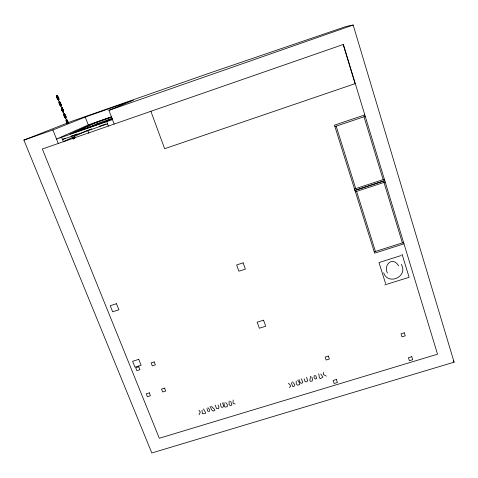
<?xml version="1.0" encoding="UTF-8"?>
<svg xmlns="http://www.w3.org/2000/svg" width="478" height="478" viewBox="0 0 478 478"><rect width="100%" height="100%" fill="white"/><g stroke="black" fill="none" stroke-linecap="round" stroke-linejoin="round"><path stroke-width="0.72" d="M229.135 401.018L229.099 404.675L230.282 405.517L231.914 405.081L230.701 401.197M66.992 122.183L66.968 121.926M64.667 116.327C63.861 114.009 65.349 117.869 64.638 116.136M62.265 109.898L62.588 110.818L61.925 109.283L62.182 110.412L62.242 109.898M59.744 104.204C59.093 101.031 60.831 106.469 59.905 104.306M57.444 98.181L57.48 97.817L57.826 98.725L57.157 97.177L57.456 98.271M314.225 375.302L314.118 377.901L315.725 379.162L316.735 378.098L315.558 375.361M233.228 400.002L233.007 402.709L233.336 403.659L235.23 403.898M310.521 376.204L309.852 380.452L310.162 381.283L312.134 381.08L312.582 379.454L311.775 376.921M199.027 414.814L200.318 412.078L198.872 410.142M64.685 113.955L64.399 113.812M289.315 387.473L290.714 386.23L290.367 385.274L288.425 383.207M86.9 130.584L63.347 141.709L61.602 137.311M112.503 118.538L106.911 121.179L70.129 133.983L95.23 122.673L111.452 117.02M112.169 118.466L105.602 121.561L73.481 132.741L96.765 122.219L111.386 117.128M65.175 138.267L62.475 139.51L107.508 123.856M86.667 128.427L97.273 123.545L111.888 118.454M114.152 124.065L108.948 110.37L133.416 100.231L85.245 117.074L52.903 129.956L23.9 140.096L151.813 452.977L454.1 362.163L353.164 25.023L346.341 26.404L209.328 73.164L72.076 121.173L23.9 140.096M108.948 110.37L353.164 25.023M111.278 116.907L88.287 124.913L56.535 139.074L112.461 119.614M70.983 136.146L77.263 133.965M88.43 130.082L91.919 128.869M99.591 126.198L105.871 124.017M364.81 114.923L334.469 125.146L374.662 253.149L403.988 243.822M334.917 126.568L365.246 116.351M354.521 189.019L384.36 179.244M354.951 190.381L384.778 180.618M354.963 190.417L384.79 180.654M355.393 191.78L385.202 182.028M374.244 251.834L403.587 242.501M401.233 255.503L378.988 262.547L385.567 283.526M384.79 284.912L409.114 277.288L402.022 254.093M66.872 122.344C68.109 123.975 66.084 119.578 66.896 122.362M66.627 119.673L66.884 120.044A9.285 2.432 68.5 0 1 68.121 122.703L68.318 123.013L67.912 121.86M65.546 115.891L65.97 117.044L65.773 116.734A9.321 2.438 68.4 0 0 64.53 114.057L64.273 113.686M61.907 107.675L62.17 108.052A9.351 2.438 68.3 0 1 63.419 110.747L63.616 111.057L63.204 109.904M59.535 101.647L59.798 102.029A9.387 2.444 68.1 0 1 61.053 104.73L61.25 105.052L60.825 103.887M58.453 97.853L58.878 99.018L58.675 98.695A9.423 2.45 68 0 0 57.414 95.976L57.151 95.594M67.936 121.962L68.27 122.918L67.918 122.015M65.588 115.993L65.952 116.925L65.761 116.644M63.233 110L63.568 110.962L63.401 110.657M60.867 103.989L61.202 104.951L59.469 101.581A2.647 0.681 68.1 0 0 59.081 102.967A2.647 0.681 68.1 0 0 60.581 106.11A2.647 0.681 68.1 0 0 61.226 105.262L61.202 105.041M58.489 97.954L58.86 98.898L57.754 96.383M326.366 376.144L323.486 374.632L323.421 372.237M68.235 122.983L68.294 123.234A2.617 0.681 68.5 0 1 68.354 123.73M63.532 111.027L63.586 111.272A2.635 0.681 68.3 0 1 62.953 112.145A2.635 0.681 68.3 0 1 61.465 109.014A2.635 0.681 68.3 0 1 61.841 107.61L62.415 108.381M57.354 95.516L57.575 95.893M73.743 137.688L73.618 137.574A2.456 0.639 68.8 0 0 73.224 138.626M211.419 406.366L214.604 409.383L214.885 410.214L213.218 411.11L211.844 410.058L210.045 406.39M66.729 119.859L66.597 119.733A2.48 0.645 68.5 0 0 66.179 120.743A2.48 0.645 68.5 0 0 67.29 123.557M64.369 113.872L64.243 113.746A2.492 0.645 68.4 0 0 63.891 115.096A2.492 0.645 68.4 0 0 65.301 118.042A2.492 0.645 68.4 0 0 65.886 117.2M207.954 407.638L209.669 409.646L209.203 411.516L207.751 411.211L206.95 408.403M292.44 381.755L294.842 384.7L294.418 386.039L292.799 386.594L291.269 382.77M225.759 402.512L227.432 404.8L227.241 406.635L225.168 407.154L224.421 406.366L223.937 402.524M67.129 120.366L66.567 119.608A2.617 0.681 68.5 0 0 66.125 120.671A2.617 0.681 68.5 0 0 67.296 123.641M64.805 114.338L64.207 113.621A2.629 0.681 68.4 0 0 63.837 115.043A2.629 0.681 68.4 0 0 65.325 118.156A2.629 0.681 68.4 0 0 65.946 117.265L65.886 117.014M64.5 113.997L64.781 114.385M59.762 101.969L60.61 103.439M57.671 96.317L57.085 95.522A2.659 0.687 68 0 0 56.691 96.891A2.659 0.687 68 0 0 58.197 100.057A2.659 0.687 68 0 0 58.848 99.233L58.794 98.982M398.67 265.935C392.88 256.071 383.296 264.454 387.383 273.022M320.75 373.957L322.889 377.142L320.421 378.666L319.406 377.865L318.778 373.79M74.12 137.945L74.221 138.309M62.415 108.297L62.977 109.45M64.775 114.296L65.337 115.443M203.455 408.887L205.516 412.46L205.229 413.637L202.355 413.751L202.027 410.076M297.686 380.082L299.79 383.47L299.688 384.527L297.639 385.262L296.288 383.876L296.181 381.085M453.389 360.86L454.1 362.163M215.16 405.039L216.582 408.576L218.494 408.606L219.008 407.089L218.016 404.974M73.648 137.509L73.899 137.867A9.19 2.42 68.8 0 1 74.156 138.363M62.325 107.956L62.038 107.801M301.242 378.851L302.813 381.964L302.526 382.89L301.265 383.284L300.047 382.466L299.025 379.496M57.958 96.825L58.232 97.398M62.714 108.823L63.257 110.059M65.074 114.816L65.809 116.686M67.428 120.791L68.157 122.649M67.685 121.418L67.051 119.894M383.643 272.771C388.244 285.999 408.505 276.368 401.305 264.388M59.971 101.892L60.108 102.286M62.343 107.914L62.481 108.303M58.848 99.233L58.716 98.916A11.424 2.976 68 0 0 57.3 95.875M61.226 105.262L61.094 104.951A11.382 2.97 68.1 0 0 59.684 101.928M63.586 111.272L63.46 110.962A11.341 2.964 68.3 0 0 62.056 107.956M65.946 117.265L65.815 116.955A11.299 2.958 68.4 0 0 64.422 113.967M68.294 123.234L68.163 122.924A11.257 2.958 68.5 0 0 66.777 119.948M52.903 129.956L58.286 143.466M72.142 136.899L72.961 138.978M74.359 136.702L74.903 138.088M87.761 130.518L88.842 133.302M85.245 117.074L88.777 126.174M96.765 122.219L97.273 123.545M106.66 121.633L108.357 126.073M150.887 111.302L164.635 148.712L355.07 83.668L343.168 44.52M222.515 402.787L223.579 405.703L223.136 407.017L221.9 407.381L221.087 406.796L220.358 403.462M63.215 110.059L63.455 110.693M60.849 104.043L61.07 104.778M336.154 126.15L355.74 188.619M356.606 191.385L375.445 251.458M363.997 116.775L383.135 179.644M383.983 182.429L402.38 242.884M304.157 378.761L304.719 381.038L306.129 381.988L307.695 380.894L306.559 377.22M61.13 105.035L61.166 105.196A2.51 0.645 68.1 0 1 60.557 105.997A2.51 0.645 68.1 0 1 59.135 103.015A2.51 0.645 68.1 0 1 59.505 101.7M58.752 99L58.788 99.161A2.515 0.645 68 0 1 58.173 99.944A2.515 0.645 68 0 1 56.745 96.944A2.515 0.645 68 0 1 57.121 95.648M74.162 138.124L73.588 137.449A2.593 0.675 68.8 0 0 73.307 139.152M63.532 111.207A2.498 0.645 68.3 0 1 62.929 112.031A2.498 0.645 68.3 0 1 61.519 109.068A2.498 0.645 68.3 0 1 61.877 107.735M68.235 123.169A2.48 0.645 68.5 0 1 68.294 123.635M73.791 137.778A11.137 2.94 68.9 0 1 74.078 138.339M67.428 122.792C66.024 122.559 66.89 119.667 67.428 122.792M65.068 116.805C63.652 116.542 64.536 113.686 65.068 116.805M62.708 110.794C61.268 110.502 62.17 107.675 62.708 110.794M60.33 104.766C58.878 104.443 59.798 101.647 60.33 104.766M57.946 98.713C56.482 98.36 57.42 95.594 57.946 98.713M343.383 44.442L42.345 149.005L159.305 438.248L437.531 354.192L343.383 44.442M116.471 303.703L110.221 305.717L112.665 311.787L118.908 309.78L116.471 303.703M243.135 262.858L236.664 264.943L238.904 271.199L245.369 269.126L243.135 262.858M138.769 359.354L132.609 361.284L134.969 367.146L141.124 365.222L138.769 359.354M263.551 320.194L257.176 322.196L259.339 328.231L265.702 326.241L263.551 320.194M138.799 366.775L135.728 367.737L136.905 370.659L139.976 369.697L138.799 366.775M154.209 361.954L151.12 362.921L152.285 365.855L155.368 364.887L154.209 361.954M149.285 392.88L146.232 393.818L147.391 396.692L150.439 395.754L149.285 392.88M164.581 388.154L161.516 389.104L162.663 391.984L165.723 391.04L164.581 388.154M328.344 356.08L325.16 357.054L326.169 360.018L329.348 359.044L328.344 356.08M404.28 332.819L401.036 333.811L401.968 336.841L405.23 335.843L404.28 332.819M336.393 379.49L333.13 380.476L334.152 383.481L337.408 382.496L336.393 379.49M411.737 356.678L408.421 357.687L409.377 360.735L412.693 359.731L411.737 356.678"/></g></svg>
